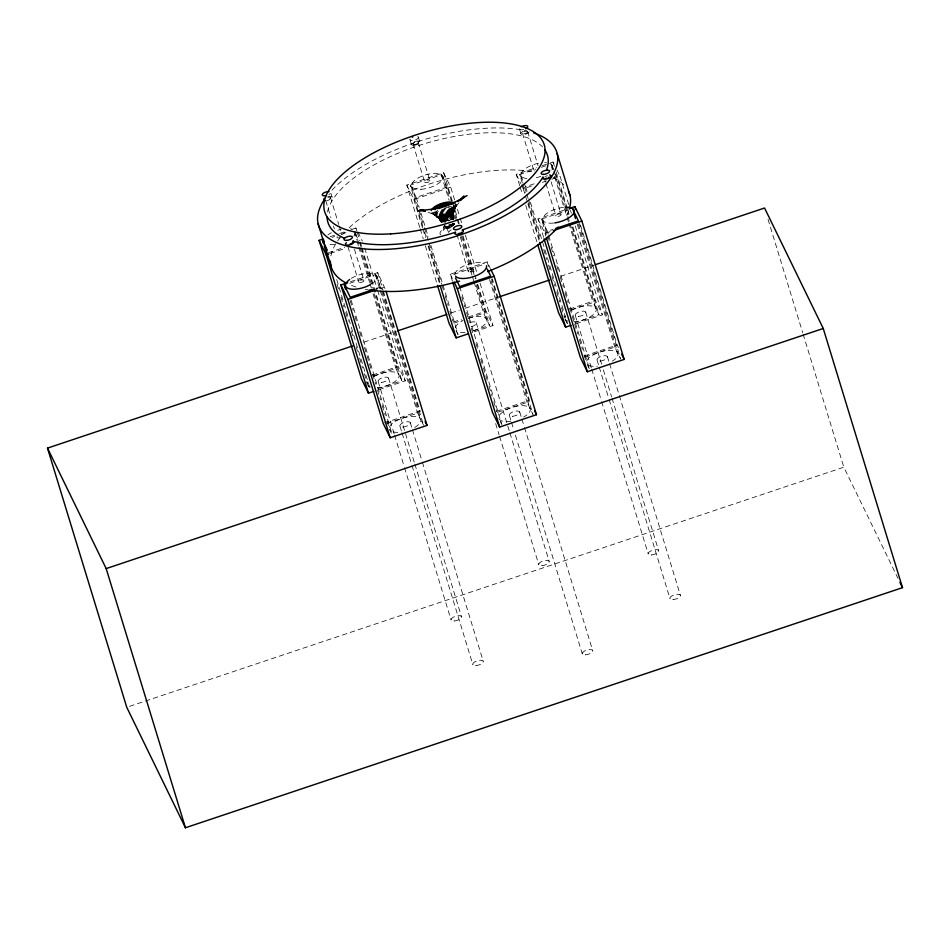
<?xml version="1.0" encoding="UTF-8"?>
<svg xmlns="http://www.w3.org/2000/svg" width="950" height="950" viewBox="0 0 950 950"><rect width="100%" height="100%" fill="white"/><g stroke="black" fill="none" stroke-linecap="round" stroke-linejoin="round"><path stroke-width="0.71" stroke-dasharray="4.75 3.56" d="M458.921 202.801L455.454 207.361L455.964 206.459L454.48 210.164L453.34 219.45M419.758 227.43L406.814 185.072L443.65 172.734L450.692 187.162L454.575 199.868M422.786 226.183L410.269 185.226L441.299 174.836L447.236 186.996L451.547 201.115M410.269 185.226L416.195 197.386L447.236 186.996M406.814 185.072L413.844 199.5L450.692 187.162M330.03 236.716L338.212 233.973M339.577 233.51L345.028 231.681M351.856 229.401L355.953 228.024L357.224 230.648M519.709 185.654L516.254 174.349L536.726 167.497M542.177 165.668L549.005 163.388M550.371 162.937L553.09 162.023L554.372 164.647M332.013 237.369L334.709 236.467M341.454 234.199L348.211 231.942M522.298 182.994L519.709 174.515L535.907 169.1M541.298 167.283L548.055 165.027M328.498 252.688L344.696 247.261M523.854 183.029L525.635 186.675L535.087 183.516M553.981 177.187L556.676 176.284L568.326 214.415M330.244 253.424L345.254 248.401M521.372 184.846L523.296 188.789L532.843 185.583M542.391 182.388L546.487 181.023M551.938 179.194L560.132 176.451L568.765 204.689M350.407 281.746L377.696 272.614L385.605 289.869M543.614 237.298L537.997 218.939L568.017 208.893M349.707 283.302L375.345 274.716L382.149 289.702M546.202 234.638L541.452 219.106L571.14 209.166M375.879 288.681L381.282 286.876M541.452 219.106L547.39 231.266L552.781 229.461M379.276 288.871L384.738 287.043M537.997 218.939L545.039 233.368L550.501 231.539M452.461 281.295L450.3 274.241L487.136 261.903L490.343 268.47M453.756 274.408L484.785 264.017M363.85 342.19L396.186 331.36M451.024 313.001L459.456 310.175M465.084 308.287L497.42 297.457M560.69 276.272L594.439 264.979M453.209 322.074L461.391 319.331M468.219 317.051L485.961 311.113L492.991 325.541L472.53 332.393M453.922 323.154L462.021 320.447M468.766 318.191L483.609 313.215L489.535 325.375L471.996 331.253M372.329 375.084L398.252 366.403L405.294 380.831L378.005 389.975M569.477 309.071L595.401 300.39L602.431 314.83L575.142 323.962M372.97 376.2L395.912 368.517L401.838 380.677L377.554 388.799M571.461 309.736L593.049 302.504L598.987 314.664L574.691 322.798M384.524 422.869L420.007 410.994L421.277 413.618M584.393 355.953L617.144 344.981L618.426 347.605M386.614 423.486L417.656 413.096L423.593 425.256M585.105 357.034L614.793 347.094L620.136 358.031M496.696 411.243L529.447 400.282L492.314 278.849M497.408 412.336L527.096 402.384L533.021 414.544L491.589 278.991M129.568 706.337L843.826 467.186L897.988 578.396M452.058 226.243L447.177 227.679L443.246 230.363L443.769 227.216M427.951 212.289L433.212 214.071L432.298 213.596L435.634 215.852L441.726 222.739A6.151 2.518 -17 0 1 447.117 218.013A6.151 2.518 -17 0 1 453.15 219.723A5.902 2.411 -17 0 0 448.067 219.058A5.902 2.411 -17 0 0 442.451 222.039M556.938 169.896L560.132 176.451M553.114 168.993L550.751 164.124L552.472 169.777M555.489 173.85L556.676 176.284M519.709 174.515L523.26 181.818M516.254 174.349L520.731 183.54M564.977 318.974L567.352 323.843M450.739 224.105L451.879 226.421M448.78 232.536L445.396 225.578A2.731 2.494 -26 0 0 450.442 224.461M450.3 274.241L453.494 280.796M456.131 330.909L457.912 334.554M500.211 421.289L501.992 424.935M357.865 231.966L362.354 241.146M355.383 233.783L358.946 241.074M366.652 382.553L370.215 389.844M391.364 433.224L389.583 429.566A16.399 6.697 -17 0 0 401.351 432.048M443.662 227.062L443.864 227.667M768.028 219.343L802.679 332.642M803.106 334.056L843.826 467.186M580.45 224.96L617.144 344.981M578.859 222.288L620.73 359.242M578.336 224.188L617.761 353.151M577.244 224.248L614.793 347.094M570.487 210.342L571.354 213.168M575.237 225.874L602.431 314.83M553.09 162.023L554.384 166.25M556.118 171.902L569.062 214.261M572.957 226.967L595.401 300.39M572.221 227.121L598.987 314.664M552.259 165.431L553.553 169.682M553.992 171.107L564.383 205.117M564.822 206.53L567.423 215.033M567.851 216.458L569.584 222.122M570.024 223.535L596.018 308.572M554.634 176.831L566.722 216.374M567.15 217.787L568.444 222.015M568.884 223.428L593.049 302.504M607.43 356.642L609.152 362.294M609.579 363.696L680.342 595.175M551.131 181.842L561.106 214.474A2.731 1.116 -17 0 1 557.341 216.553A2.731 1.116 -17 0 1 556.997 214.641A2.731 1.116 -17 0 1 561.106 214.474M585.663 312.027L601.635 364.266M603.357 369.906L611.562 396.732M611.99 398.133L658.599 550.584M544.219 177.911L545.514 182.151M545.941 183.552L555.857 215.971M527.654 131.599L538.056 165.621M597.063 360.074L598.785 365.726M599.212 367.128L608.712 398.192M609.14 399.594L669.999 598.631M522.476 133.333L534.114 171.38M519.472 129.081L520.921 133.855M575.308 315.483L591.28 367.709M591.707 369.122L601.207 400.176M601.635 401.589L648.256 554.052M547.39 231.266L548.245 234.092M548.684 235.505L589.689 369.645L586.72 363.565A16.399 6.697 -17 0 0 597.408 366.178M542.961 220.412L547.295 234.591M547.722 236.004L549.456 241.668M551.19 247.344L553.791 255.847M556.819 265.762L558.553 271.439M560.286 277.103L563.326 287.019M565.06 292.695L568.088 302.611M569.822 308.275L577.624 333.782M579.357 339.459L582.386 349.374M584.119 355.051L585.853 360.715M545.039 233.368L545.906 236.194M525.635 186.675L527.369 192.328M530.385 202.208L567.506 323.641M521.217 175.833L522.939 181.498M524.673 187.162L526.407 192.838M526.846 194.251L528.141 198.502M528.58 199.916L540.704 239.602M543.744 249.518L546.773 259.445M548.506 265.109L550.24 270.774M551.974 276.45L555.002 286.366M556.736 292.03L559.776 301.957M561.509 307.622L564.538 317.549M522.726 184.407L525.326 192.874M528.342 202.754L540.004 240.884M523.296 188.789L525.018 194.429M525.445 195.842L539.268 241.027M520.137 187.055L522.298 194.121M525.754 205.414L536.976 242.131M487.136 261.903L488.87 267.556M491.067 280.903L530.064 408.452M489.535 279.549L527.096 402.384M519.721 411.932L521.443 417.584M521.883 418.997L524.032 426.051M524.471 427.464L592.646 650.465M455.003 201.281L459.753 216.814M460.18 218.227L461.914 223.879M465.369 235.172L477.019 273.291M480.047 283.183L492.991 325.541M443.65 172.734L452.283 200.973M452.711 202.386L457.461 217.918M457.9 219.331L459.194 223.559M462.994 235.731L476.021 278.635M477.755 284.276L485.961 311.113M453.281 206.768L456.724 218.061M457.164 219.474L458.458 223.713M462.341 236.419L472.269 268.897M472.708 270.311L475.297 278.777M477.019 284.43L489.535 325.375M442.807 176.154L450.181 200.236M452.343 207.326L457.104 222.917M461.011 235.671L472.708 273.933M476.176 285.273L486.566 319.283M441.299 174.836L449.077 200.26M451.226 207.314L454.682 218.607M460.299 236.966L470.226 269.444M470.654 270.857L471.948 275.096M472.387 276.498L473.682 280.737M474.109 282.15L483.609 313.215M456.95 234.626L468.16 271.284M509.366 415.376L511.088 421.028M511.527 422.441L513.677 429.495M515.411 435.147L582.303 653.932M476.223 322.751L509.449 431.431M509.889 432.844L549.159 561.296M418.297 137.026L419.758 141.787M418.202 142.31L429.911 180.583A2.731 1.116 -17 0 1 426.182 182.673A2.731 1.116 -17 0 1 425.778 180.773A2.731 1.116 -17 0 1 429.911 180.583M459.681 286.567L501.553 423.534M461.759 296.97L464.787 306.886M466.521 312.562L469.561 322.478M471.295 328.154L473.017 333.818M476.057 343.734L478.218 350.823M480.819 359.326L482.992 366.415M483.419 367.828L487.326 380.582M489.048 386.246L492.088 396.174M493.822 401.838L496.85 411.766M413.036 144.044L424.662 182.103M410.02 139.792L411.481 144.566M495.651 423.593L499.106 434.886M499.534 436.299L538.804 564.763M416.195 197.386L419.211 207.278M420.945 212.919L428.284 236.93M430.872 245.397L442.522 283.527M442.961 284.929L458.066 334.353M411.766 186.544L423.902 226.219M424.329 227.644L428.664 241.811M429.103 243.224L441.667 284.323M442.094 285.748L443.401 289.999M445.134 295.664L448.162 305.579M449.896 311.256L452.924 321.171M424.508 231.824L426.241 237.476M428.83 245.943L440.479 284.074M413.844 199.5L422.477 227.739M422.916 229.152L425.505 237.619M428.094 246.098L439.755 284.216M420.197 228.843L423.213 238.723M425.374 245.777L437.024 283.908M377.696 272.614L382.874 289.56M383.313 290.973L420.007 410.994M382.577 291.116L423.154 423.843M376.865 276.034L420.624 419.164M375.345 274.716L417.656 413.096M364.717 248.104L377.233 289.061M377.673 290.462L405.294 380.831M355.953 228.024L356.808 230.85M357.247 232.263L359.836 240.742M360.264 242.155L361.558 246.382M361.997 247.796L398.252 366.403M359.539 242.297L360.834 246.525M361.261 247.938L401.838 380.677M355.11 231.444L372.447 288.135M374.169 293.799L398.869 374.573M354.029 231.551L356.63 240.018M357.058 241.431L358.352 245.67M358.779 247.083L369.574 282.376M370.013 283.789L371.308 288.028M373.029 293.681L395.912 368.517M410.281 422.631L412.003 428.284M412.431 429.697L421.931 460.75M422.358 462.163L483.206 661.176M354.421 249.28L363.969 280.476A2.731 1.116 -17 0 1 360.216 282.554A2.731 1.116 -17 0 1 359.836 280.654A2.731 1.116 -17 0 1 363.969 280.476M388.526 378.041L414.414 462.733M414.853 464.146L461.463 616.597M347.949 246.751L358.744 282.079M330.968 193.515L332.061 197.089M330.505 197.612L338.746 224.544M339.174 225.958L341.774 234.46M399.914 426.063L401.636 431.716M402.076 433.129L411.564 464.182M412.003 465.595L472.863 664.644M325.767 200.747L330.933 217.669M333.521 226.124L334.376 228.938M378.171 381.496L394.143 433.723M394.571 435.136L404.071 466.189M404.498 467.602L451.108 620.065M351.108 300.093L392.113 434.233M350.146 300.592L353.186 310.519M354.92 316.184L356.654 321.848M359.682 331.776L361.416 337.44M364.444 347.367L366.617 354.445M367.044 355.87L370.951 368.624M372.685 374.288L375.713 384.204M377.447 389.88L380.475 399.796M382.209 405.46L385.249 415.387M386.983 421.052L388.716 426.728M336.704 279.514L370.369 389.654M337.072 284.359L339.233 291.436M340.967 297.113L343.995 307.028M345.729 312.704L348.329 321.207M351.369 331.122L353.103 336.787M356.131 346.714L357.865 352.379M359.599 358.043L362.627 367.971M364.361 373.635L367.401 383.551M453.981 223.369L454.207 224.2M586.661 361.095A16.399 6.697 -17 0 1 610.161 350.348A16.399 6.697 -17 0 1 612.275 361.19M553.648 223.048A16.399 6.697 -17 0 1 543.614 216.588A16.399 6.697 -17 0 1 564.371 207.29M544.991 176.664A2.731 1.116 -17 0 1 547.438 175.774M571.354 310.389A16.399 6.697 -17 0 1 591.684 306.054A16.399 6.697 -17 0 1 593.346 314.581A16.399 6.697 -17 0 1 573.562 321.741M567.601 321.017A16.399 6.697 -17 0 1 565.226 319.378M564.763 317.039A16.399 6.697 -17 0 1 565.143 315.97M549.622 163.376A16.399 6.697 -17 0 1 550.941 170.121M540.799 176.332A16.399 6.697 -17 0 1 532.986 178.327M526.941 178.541A16.399 6.697 -17 0 1 522.298 171.439A16.399 6.697 -17 0 1 539.374 163.115M544.659 162.64A16.399 6.697 -17 0 1 546.523 162.723M527.701 131.836A2.731 1.116 -17 0 1 524.198 133.772A2.731 1.116 -17 0 1 522.963 132.299A2.731 1.116 -17 0 1 527.214 131.254M529.162 131.872A4.37 1.781 -17 0 1 524.459 134.449A4.37 1.781 -17 0 1 520.849 133.428A4.37 1.781 -17 0 1 524.875 130.661M523.794 129.497A4.37 1.781 -17 0 1 519.508 128.286M534.161 171.036A2.731 1.116 -17 0 1 534.375 170.703M374.205 376.402A16.399 6.697 -17 0 1 399.048 375.024A16.399 6.697 -17 0 1 377.459 387.695M370.464 387.03A16.399 6.697 -17 0 1 368.077 385.391M367.555 383.562A16.399 6.697 -17 0 1 367.994 381.983M355.169 233.902A16.399 6.697 -17 0 1 353.792 236.123M334.756 244.471A16.399 6.697 -17 0 1 326.705 243.901M327.916 234.888A16.399 6.697 -17 0 1 331.384 232.762M337.737 230.209A16.399 6.697 -17 0 1 341.121 229.342M350.241 228.843A16.399 6.697 -17 0 1 351.797 229.164M327.798 197.351A2.731 1.116 -17 0 1 330.481 198.111A2.731 1.116 -17 0 1 326.598 199.809M327.726 196.674A4.37 1.781 -17 0 1 332.096 197.671A4.37 1.781 -17 0 1 326.634 200.557M330.256 193.562A4.37 1.781 -17 0 1 328.902 194.607M339.684 237.773A2.731 1.116 -17 0 1 337.238 236.716M389.524 427.108A16.399 6.697 -17 0 1 413.499 416.373A16.399 6.697 -17 0 1 414.247 427.726M351.298 278.386A16.399 6.697 -17 0 1 373.54 273.754A16.399 6.697 -17 0 1 371.379 284.074M470.309 322.371A5.462 2.232 -17 0 1 476.282 322.905A5.462 2.232 -17 0 1 471.485 326.681M468.089 318.392A16.399 6.697 -17 0 1 486.661 319.497A16.399 6.697 -17 0 1 472.898 330.909M465.156 332.405A16.399 6.697 -17 0 1 456.107 330.481M455.323 327.75A16.399 6.697 -17 0 1 462.852 320.601M417.762 136.539A4.37 1.781 -17 0 1 414.806 140.077A4.37 1.781 -17 0 1 410.067 138.997M510.791 421.337A16.399 6.697 -17 0 1 500.508 413.974A16.399 6.697 -17 0 1 524.911 405.804A16.399 6.697 -17 0 1 523.688 417.026M454.979 274.301A16.399 6.697 -17 0 1 466.711 264.824A16.399 6.697 -17 0 1 484.286 263.518M469.062 271.831A2.731 1.116 -17 0 1 469.039 270.085M470.167 269.539A2.731 1.116 -17 0 1 473.314 269.562M452.295 223.297A5.462 2.232 -17 0 1 454.302 224.509M451.096 227.549A5.462 2.232 -17 0 1 444.849 228.392A5.462 2.232 -17 0 1 444.897 225.53M456.036 204.226A13.062 5.332 -17 0 1 446.025 213.216A13.062 5.332 -17 0 1 431.3 212.515M455.299 204.309A12.576 5.13 -17 0 1 446.536 213.441A12.576 5.13 -17 0 1 431.799 212.562M454.741 204.773A12.112 4.94 -17 0 1 446.595 213.821A12.112 4.94 -17 0 1 432.345 212.634M454.504 205.497A11.661 4.762 -17 0 1 446.274 214.344A11.661 4.762 -17 0 1 432.939 212.717M453.577 205.794A11.222 4.584 -17 0 1 445.218 215.092A11.222 4.584 -17 0 1 434.304 211.328M453.767 206.72A10.806 4.406 -17 0 1 444.624 215.686A10.806 4.406 -17 0 1 435.159 211.47M447.747 206.732A10.402 4.251 -17 0 1 453.577 211.482A10.402 4.251 -17 0 1 438.662 216.719A10.402 4.251 -17 0 1 437.772 210.235M444.41 208.121A10.011 4.085 -17 0 1 454.1 211.126A10.011 4.085 -17 0 1 439.244 217.111A10.011 4.085 -17 0 1 439.268 210.188M445.158 221.564A6.84 2.791 -17 0 1 441.358 218.013A6.84 2.791 -17 0 1 452.271 215.401A6.84 2.791 -17 0 1 447.961 220.887M442.569 222.074A6.65 2.707 -17 0 1 442.819 217.752A6.65 2.707 -17 0 1 452.366 216.078A6.65 2.707 -17 0 1 449.397 220.863M445.372 222.027A6.65 2.707 -17 0 1 444.933 222.074M441.726 222.217A6.472 2.636 -17 0 1 443.092 218.334A6.472 2.636 -17 0 1 451.25 216.374A6.472 2.636 -17 0 1 452.212 219.699M441.821 222.585A6.306 2.577 -17 0 1 446.939 217.408A6.306 2.577 -17 0 1 452.853 219.592M441.833 222.11A6.021 2.458 -17 0 1 448.115 218.417A6.021 2.458 -17 0 1 453.364 219.711M443.27 221.967A5.795 2.363 -17 0 1 452.663 219.711M450.217 224.414A5.712 2.328 -17 0 1 448.697 224.972M443.994 222.122A5.712 2.328 -17 0 1 450.11 219.973M452.912 223.286A5.629 2.304 -17 0 1 444.03 225.839M445.075 222.11A5.629 2.304 -17 0 1 445.396 221.932M448.353 220.851A5.629 2.304 -17 0 1 449.884 220.578M453.494 223.25A5.569 2.28 -17 0 1 449.397 225.874A5.569 2.28 -17 0 1 444.232 226.349M444.208 226.789A5.522 2.256 -17 0 0 449.92 226.254A5.522 2.256 -17 0 0 453.851 223.238A5.486 2.244 -17 0 1 449.706 226.908A5.486 2.244 -17 0 1 443.591 226.753A5.474 2.232 -17 0 0 450.051 227.371A5.474 2.232 -17 0 0 453.72 223.274M440.586 234.769A10.925 4.465 -17 0 1 442.878 229.413A10.925 4.465 -17 0 1 453.637 225.494M327.489 211.981A114.772 46.871 -17 0 1 424.674 143.676A114.772 46.871 -17 0 1 542.474 146.882M331.871 190.261A124.616 50.884 -17 0 1 526.834 130.981M568.468 210.983A124.616 50.884 -17 0 1 565.63 216.838M367.852 289.738A124.616 50.884 -17 0 1 365.322 289.287M356.06 287.007A124.616 50.884 -17 0 1 349.113 284.43M330.885 255.966A124.616 50.884 -17 0 1 344.707 232.239M349.196 227.751A124.616 50.884 -17 0 1 533.128 171.665M553.114 177.543A124.616 50.884 -17 0 1 565.155 186.236M449.231 231.634A2.731 2.494 -26 0 1 451.202 229.924M454.48 210.116L454.1 211.387L454.48 210.116M450.763 212.373L446.322 214.546L450.763 212.373M450.478 214.748L446.821 216.588L450.478 214.748M450.419 215.721L447.034 217.455L450.419 215.721M437.107 217.075L436.133 216.232L437.107 217.075M673.087 599.557A5.462 2.232 -17 0 0 680.402 595.317A5.462 2.232 -17 0 0 672.018 595.84A5.462 2.232 -17 0 0 673.087 599.557M600.115 361A5.462 2.232 -17 0 0 607.477 356.784A5.462 2.232 -17 0 0 599.129 357.259A5.462 2.232 -17 0 0 600.115 361M651.344 554.966A5.462 2.232 -17 0 0 658.659 550.739A5.462 2.232 -17 0 0 650.275 551.249A5.462 2.232 -17 0 0 651.344 554.966M578.431 316.409A5.462 2.232 -17 0 0 585.722 312.17A5.462 2.232 -17 0 0 577.327 312.704A5.462 2.232 -17 0 0 578.431 316.409M454.207 620.979A5.462 2.232 -17 0 0 461.51 616.74A5.462 2.232 -17 0 0 453.138 617.262A5.462 2.232 -17 0 0 454.207 620.979M381.282 382.423A5.462 2.232 -17 0 0 388.574 378.183A5.462 2.232 -17 0 0 380.19 378.718A5.462 2.232 -17 0 0 381.282 382.423M475.95 665.558A5.462 2.232 -17 0 0 483.265 661.331A5.462 2.232 -17 0 0 474.881 661.841A5.462 2.232 -17 0 0 475.95 665.558M403.014 427.013A5.462 2.232 -17 0 0 410.329 422.774A5.462 2.232 -17 0 0 401.957 423.296A5.462 2.232 -17 0 0 403.014 427.013M541.904 565.678A5.462 2.232 -17 0 0 549.219 561.45A5.462 2.232 -17 0 0 540.835 561.961A5.462 2.232 -17 0 0 541.904 565.678M421.04 189.287A16.399 6.697 -17 0 0 442.985 176.593A16.399 6.697 -17 0 0 417.846 178.149A16.399 6.697 -17 0 0 421.04 189.287M414.58 144.507A2.731 1.116 -17 0 0 418.238 142.381A2.731 1.116 -17 0 0 414.046 142.643A2.731 1.116 -17 0 0 414.58 144.507M413.951 145.291A4.37 1.781 -17 0 0 419.805 141.906A4.37 1.781 -17 0 0 413.096 142.322A4.37 1.781 -17 0 0 413.951 145.291M585.39 654.847A5.462 2.232 -17 0 0 592.705 650.619A5.462 2.232 -17 0 0 584.321 651.142A5.462 2.232 -17 0 0 585.39 654.847M512.43 416.302A5.462 2.232 -17 0 0 519.769 412.074A5.462 2.232 -17 0 0 511.409 412.573A5.462 2.232 -17 0 0 512.43 416.302M441.346 217.479A9.642 3.942 -17 0 0 454.254 210.009A9.642 3.942 -17 0 0 439.458 210.924A9.642 3.942 -17 0 0 441.346 217.479M441.655 217.859A9.286 3.788 -17 0 0 454.076 210.674A9.286 3.788 -17 0 0 439.838 211.553A9.286 3.788 -17 0 0 441.655 217.859M441.952 218.251A8.954 3.658 -17 0 0 453.934 211.328A8.954 3.658 -17 0 0 440.206 212.171A8.954 3.658 -17 0 0 441.952 218.251M442.249 218.654A8.633 3.527 -17 0 0 453.791 211.969A8.633 3.527 -17 0 0 440.551 212.788A8.633 3.527 -17 0 0 442.249 218.654M442.534 219.07A8.324 3.396 -17 0 0 453.673 212.622A8.324 3.396 -17 0 0 440.907 213.406A8.324 3.396 -17 0 0 442.534 219.07M442.807 219.486A8.039 3.277 -17 0 0 453.566 213.251A8.039 3.277 -17 0 0 441.239 214.011A8.039 3.277 -17 0 0 442.807 219.486M443.08 219.901A7.766 3.171 -17 0 0 453.471 213.893A7.766 3.171 -17 0 0 441.56 214.629A7.766 3.171 -17 0 0 443.08 219.901M443.353 220.341A7.517 3.064 -17 0 0 453.399 214.522A7.517 3.064 -17 0 0 441.881 215.234A7.517 3.064 -17 0 0 443.353 220.341M443.614 220.78A7.268 2.969 -17 0 0 453.34 215.139A7.268 2.969 -17 0 0 442.189 215.828A7.268 2.969 -17 0 0 443.614 220.78M443.864 221.219A7.042 2.874 -17 0 0 453.293 215.757A7.042 2.874 -17 0 0 442.486 216.434A7.042 2.874 -17 0 0 443.864 221.219"/><path stroke-width="1.43" d="M460.655 200.533L464.111 195.985L458.375 201.079M457.722 201.495L467.044 195.546M463.98 197.505L453.851 202.671M373.92 391.341L368.457 393.169L361.416 378.741L319.105 240.362L323.202 238.996M319.105 240.362L326.147 254.79L328.878 253.888M386.032 291.282L427.037 425.422L390.201 437.76L383.159 423.332L340.86 284.952L347.676 282.661M569.383 208.43L574.833 206.601L581.875 221.029L624.186 359.409L587.349 371.747L580.308 357.319L544.041 238.711M373.184 289.596L350.241 297.279L344.316 285.119L345.61 289.346M555.477 228.558L578.419 220.875L572.494 208.715M340.86 284.952L347.902 299.381L376.544 289.786M553.221 230.624L581.875 221.029M454.136 282.114L457.33 288.669L494.178 276.331L536.477 414.711L499.641 427.049L492.599 412.621L452.889 282.708M595.84 264.504L764.56 208.014L823.246 328.486L902.5 587.658L185.44 827.759L126.754 707.287L47.5 448.115L352.604 345.954M397.599 330.885L446.809 314.414M498.833 296.994L549.444 280.048M437.463 285.321L449.113 323.439L456.154 337.879L468.433 333.759M537.842 244.958L558.564 312.728L565.594 327.156L571.057 325.339M47.5 448.115L106.174 568.587L823.246 328.486M433.366 209.071L417.786 210.817L424.947 210.627M423.617 210.33L420.066 209.618L425.327 211.399M621.621 354.16L624.186 359.409M490.972 269.776L494.178 276.331M487.16 268.874L490.723 276.165L459.681 286.567L455.537 278.053M534.565 410.78L536.477 414.711M425.125 421.479L427.037 425.422M327.311 250.254L322.561 240.528L323.428 243.354M899.923 582.362L902.5 587.658M574.833 206.601L575.7 209.428M557.163 153.532L570 195.522M574.216 214.356L575.51 218.595M546.333 237.607L587.349 371.747M539.695 242.44L565.594 327.156M457.33 288.669L499.641 427.049M440.183 285.629L456.154 337.879M347.902 299.381L390.201 437.76M318.155 223.903L330.992 265.893M324.294 246.181L326.883 254.648M328.178 258.887L329.472 263.126M326.147 254.79L368.457 393.169M106.174 568.587L185.44 827.759M565.404 207.243A16.399 6.697 -17 0 1 573.337 213.845A16.399 6.697 -17 0 1 554.729 222.906M548.993 177.151A2.731 1.116 -17 0 1 548.625 177.436M547.117 178.125A2.731 1.116 -17 0 1 545.822 178.374M549.646 174.966A4.37 1.781 -17 0 1 550.24 177.27A4.37 1.781 -17 0 1 544.789 179.182A4.37 1.781 -17 0 1 542.901 177.341M521.17 126.789A4.37 1.781 -17 0 1 527.131 125.792A4.37 1.781 -17 0 1 525.789 128.725M324.318 242.262A16.399 6.697 -17 0 1 323.867 239.922M325.316 200.581A4.37 1.781 -17 0 1 324.437 198.312M326.361 195.581A4.37 1.781 -17 0 1 322.501 194.073A4.37 1.781 -17 0 1 329.068 191.591M370.488 284.596A16.399 6.697 -17 0 1 349.505 288.8A16.399 6.697 -17 0 1 349.659 279.478M352.224 242.689A2.731 1.116 -17 0 1 351.951 243.069M351.037 243.711A2.731 1.116 -17 0 1 350.17 244.067M352.925 241.062A4.37 1.781 -17 0 1 352.569 243.675A4.37 1.781 -17 0 1 346.833 245.136A4.37 1.781 -17 0 1 346.358 242.737M412.241 137.239A4.37 1.781 -17 0 1 412.787 137.002M486.471 265.762A16.399 6.697 -17 0 1 473.741 276.592A16.399 6.697 -17 0 1 455.513 276.129M461.474 232.263A2.731 1.116 -17 0 1 461.178 232.548M459.966 233.225A2.731 1.116 -17 0 1 458.304 233.652M462.163 230.304A4.37 1.781 -17 0 1 462.294 232.762A4.37 1.781 -17 0 1 456.665 234.472A4.37 1.781 -17 0 1 455.466 232.334M471.972 271.249A2.731 1.116 -17 0 1 470.725 271.688M431.253 210.556A13.062 5.332 -17 0 1 441.299 203.526A13.062 5.332 -17 0 1 454.421 202.801M432.939 209.321A12.576 5.13 -17 0 1 453.72 203.359M433.901 209.428A12.112 4.94 -17 0 1 452.461 203.822M434.874 209.582A11.661 4.762 -17 0 1 451.737 204.476M437.475 208.632A11.222 4.584 -17 0 1 449.077 205.117M439.114 208.584A10.806 4.406 -17 0 1 446.251 206.186M544.861 149.851A114.772 46.871 -17 0 1 546.321 170.561M543.032 177.056A114.772 46.871 -17 0 1 462.591 229.841M455.62 232.192A114.772 46.871 -17 0 1 353.044 241.264M344.28 238.213A114.772 46.871 -17 0 1 327.049 216.743M533.556 132.881A124.616 50.884 -17 0 1 456.606 236.099A124.616 50.884 -17 0 1 324.009 200.153M568.456 191.199A124.616 50.884 -17 0 1 569.43 208.192M558.161 227.086A124.616 50.884 -17 0 1 487.54 271.629M459.562 281.081A124.616 50.884 -17 0 1 369.146 289.952M346.667 283.278A124.616 50.884 -17 0 1 330.398 261.131M543.685 174.396A4.37 1.781 -17 0 0 549.539 171.012A4.37 1.781 -17 0 0 542.83 171.428A4.37 1.781 -17 0 0 543.685 174.396M346.548 240.409A4.37 1.781 -17 0 0 352.391 237.025A4.37 1.781 -17 0 0 345.693 237.441A4.37 1.781 -17 0 0 346.548 240.409M455.988 229.698A4.37 1.781 -17 0 0 461.831 226.314A4.37 1.781 -17 0 0 455.133 226.729A4.37 1.781 -17 0 0 455.988 229.698M390.747 233.866A114.772 46.871 -17 0 0 544.303 144.97A114.772 46.871 -17 0 0 368.303 155.836A114.772 46.871 -17 0 0 390.747 233.866"/></g></svg>
